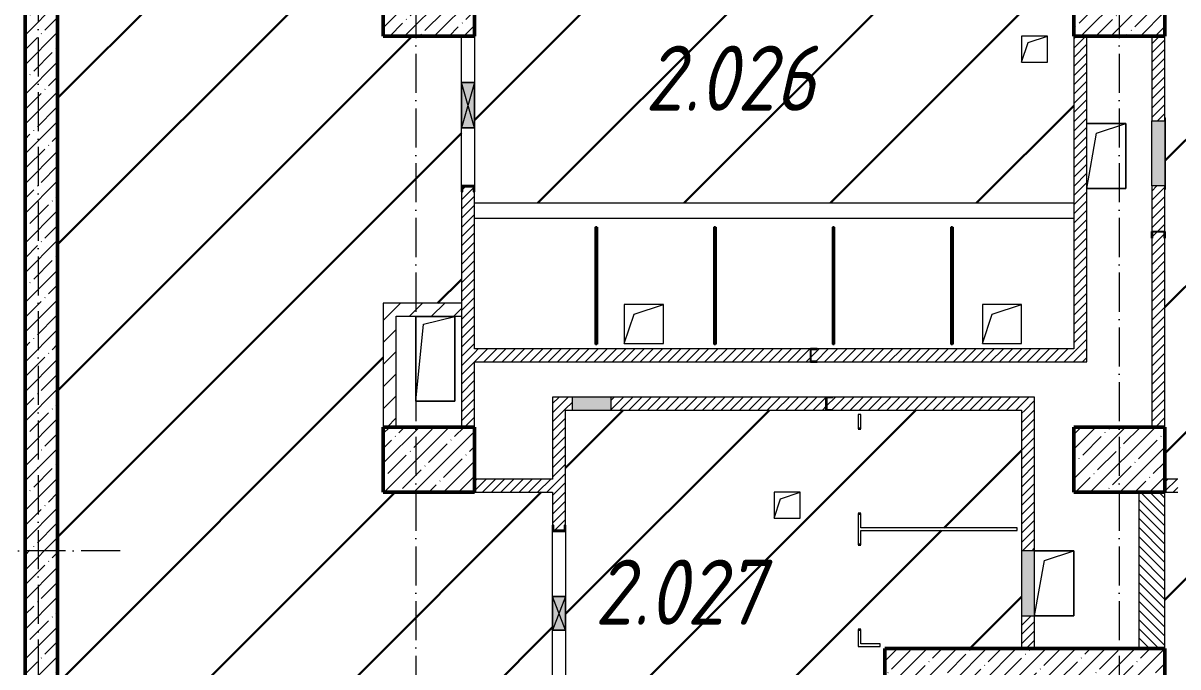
# Model space of a CAD drawing. Header units: millimetres. Extents: x -17017 to 628417, y -109036 to 199237.
# Drawn here: x 591303 to 600168, y 148824 to 153765 of the extents above; entities that cross this region are included whole.
import ezdxf

# ---------------------------------------------------------------- set-up
doc = ezdxf.new("R2010")
doc.units = ezdxf.units.MM
doc.linetypes.add('50_200_ШТРИХ_1Т_ш5_п1_п1_', pattern=[700, 500, -100, 0, -100])
for name, color, linetype, lineweight in [('3.1) ЖБ окна 1.2 м', 102, 'Continuous', 30), ('A-DETL-GENF-OTLN', 7, 'Continuous', 9), ('A-DOOR-OPNG-MCUT', 7, 'Continuous', 35), ('A-FLOR-____-OTLN', 7, 'Continuous', 9), ('A-GENM-____-MCUT', 7, 'Continuous', 25), ('A-GENM-____-OTLN', 7, 'Continuous', 9), ('A-GENM-____-OTLN-1', 7, 'Continuous', 25), ('A-GLAZ-____-OTLN', 7, 'Continuous', 9), ('A-WALL-____-MCUT', 7, 'Continuous', 13), ('A-WALL-____-MCUT-2', 7, 'Continuous', 50), ('A-WALL-____-OTLN', 7, 'Continuous', 9), ('A-WALL-____-PATT-1', 7, 'Continuous', 9), ('A-WALL-FNSH-MCUT-1', 7, 'Continuous', 9), ('I-WALL-____-OTLN', 7, 'Continuous', 9), ('S-COLS-____-MCUT', 7, 'Continuous', 50), ('S-COLS-____-OTLN', 7, 'Continuous', 9), ('S-GRID-____-OTLN-1', 7, '50_200_ШТРИХ_1Т_ш5_п1_п1_', 9), ('Марки помещений', 7, 'Continuous', 9), ('стяжа', 7, 'Continuous', 30)]:
    doc.layers.add(name, color=color, linetype=linetype, lineweight=lineweight)
doc.layers.add('A-DOOR-____-OTLN-1', color=7, linetype='Continuous', lineweight=9, true_color=0xffffff)
doc.layers.add('A-GLAZ-____-OTLN-1', color=7, linetype='Continuous', lineweight=9, true_color=0xc0c0c0)
doc.styles.add('ISOCPEUR_I_2', font='isocpeui.ttf', dxfattribs={"width": 0.85, "height": 2.3})
pattern_1 = [(45, (516567.8, 90784.41), (-35.35534, 35.35534), [])]
pattern_2 = [(45, (473308.1, 27070.75), (-561.266, 561.266), [])]
pattern_3 = [(45, (516567.8, 90784.41), (-114.04925, 114.04925), []), (45, (516681.85, 90784.41), (-114.04925, 114.04925), [201.612, -40.322, 3.353, -36.97])]
pattern_4 = [(45, (516567.8, 90784.41), (-84.85281, 84.85281), [])]

# ---------------------------------------------------------------- blocks, each defined once
blk = doc.blocks.new('DOR_ДУ_распашная__1Ст_Прямоугольная_ШЕР - Вн_650х2100h_Кабинки С_у-17949503-АР1_План отверстий 2 этажа в осях 1-64_Ю-ЯЯ')
at = {"layer": 'A-DOOR-OPNG-MCUT'}
for p, q in [((-325, 10), (-325, -10)), ((325, -10), (325, 10))]:
    blk.add_line(p, q, dxfattribs=at)
blk = doc.blocks.new('BSC_Колонна _Прямоугольная - 500х700-V106-АР1_План отверстий 2 этажа в осях 1-64_Ю-ЯЯ')
at = {"layer": 'S-COLS-____-OTLN'}
h = blk.add_hatch(dxfattribs=at)
h.set_pattern_fill('FP_119', color=256, style=0, pattern_type=2)
h.set_pattern_definition([(315, (-63131.04, 77850), (114.04925, 114.04925), []), (315, (-63131.04, 77735.95), (114.04925, 114.04925), [201.613, -40.323, 3.353, -36.97])])
h.paths.add_polyline_path([(-250, 350), (-250, -350), (250, -350), (250, 350)], flags=0)
at = {"layer": 'S-COLS-____-MCUT'}
for p, q in [((250, 350), (-250, 350)), ((-250, 350), (-250, -350)), ((250, -350), (250, 350)), ((-250, -350), (250, -350))]:
    blk.add_line(p, q, dxfattribs=at)
blk = doc.blocks.new('BSC_Колонна _Прямоугольная - 500х700-V107-АР1_План отверстий 2 этажа в осях 1-64_Ю-ЯЯ')
at = {"layer": 'S-COLS-____-OTLN'}
h = blk.add_hatch(dxfattribs=at)
h.set_pattern_fill('FP_120', color=256, style=0, pattern_type=2)
h.set_pattern_definition([(315, (-63131.04, 83150), (114.04925, 114.04925), []), (315, (-63131.04, 83035.95), (114.04925, 114.04925), [201.613, -40.323, 3.353, -36.97])])
h.paths.add_polyline_path([(-250, 350), (-250, -350), (250, -350), (250, 350)], flags=0)
at = {"layer": 'S-COLS-____-MCUT'}
for p, q in [((250, 350), (-250, 350)), ((-250, 350), (-250, -350)), ((250, -350), (250, 350)), ((-250, -350), (250, -350))]:
    blk.add_line(p, q, dxfattribs=at)
blk = doc.blocks.new('BSC_Колонна _Прямоугольная - 500х700-V126-АР1_План отверстий 2 этажа в осях 1-64_Ю-ЯЯ')
at = {"layer": 'S-COLS-____-OTLN'}
h = blk.add_hatch(dxfattribs=at)
h.set_pattern_fill('FP_139', color=256, style=0, pattern_type=2)
h.set_pattern_definition([(315, (-59631.04, 77850), (114.04925, 114.04925), []), (315, (-59631.04, 77735.95), (114.04925, 114.04925), [201.613, -40.323, 3.353, -36.97])])
h.paths.add_polyline_path([(-250, 350), (-250, -350), (250, -350), (250, 350)], flags=0)
at = {"layer": 'S-COLS-____-MCUT'}
for p, q in [((250, 350), (-250, 350)), ((-250, 350), (-250, -350)), ((250, -350), (250, 350)), ((-250, -350), (250, -350))]:
    blk.add_line(p, q, dxfattribs=at)
blk = doc.blocks.new('BSC_Колонна _Прямоугольная - 500х700-V127-АР1_План отверстий 2 этажа в осях 1-64_Ю-ЯЯ')
at = {"layer": 'S-COLS-____-OTLN'}
h = blk.add_hatch(dxfattribs=at)
h.set_pattern_fill('FP_140', color=256, style=0, pattern_type=2)
h.set_pattern_definition([(315, (-59631.04, 83150), (114.04925, 114.04925), []), (315, (-59631.04, 83035.95), (114.04925, 114.04925), [201.613, -40.323, 3.353, -36.97])])
h.paths.add_polyline_path([(-250, 350), (-250, -350), (250, -350), (250, 350)], flags=0)
at = {"layer": 'S-COLS-____-MCUT'}
for p, q in [((250, 350), (-250, 350)), ((-250, 350), (-250, -350)), ((250, -350), (250, 350)), ((-250, -350), (250, -350))]:
    blk.add_line(p, q, dxfattribs=at)
blk = doc.blocks.new('154_Стойка_СКБ_Швеллер - СМ-2180_100-28278414-АР1_План отверстий 2 этажа в осях 1-64_Ю-ЯЯ')
at = {"layer": 'A-GENM-____-MCUT'}
for p, q in [((171, 50), (125, 50)), ((125, 50), (125, -50)), ((129.5, 42.4), (171, 42.4)), ((129.5, -42.4), (129.5, 42.4)), ((171, 42.4), (171, 50)), ((125, -50), (171, -50)), ((171, -42.4), (129.5, -42.4)), ((171, -50), (171, -42.4))]:
    blk.add_line(p, q, dxfattribs=at)
blk = doc.blocks.new('154_Фахверк_СКБ_Швеллер - Тип_100_3960-28333271-АР1_План отверстий 2 этажа в осях 1-64_Ю-ЯЯ')
at = {"layer": 'A-GENM-____-MCUT'}
for p, q in [((125, 50), (175, 50)), ((125, -50), (125, 50)), ((128, 47), (128, -47)), ((175, 47), (128, 47)), ((175, 50), (175, 47)), ((175, -50), (125, -50)), ((128, -47), (175, -47)), ((175, -47), (175, -50))]:
    blk.add_line(p, q, dxfattribs=at)
blk = doc.blocks.new('154_Фахверк_СКБ_Швеллер - Тип_100_3960-28331862-АР1_План отверстий 2 этажа в осях 1-64_Ю-ЯЯ')
at = {"layer": 'A-GENM-____-MCUT'}
for p, q in [((175, 50), (125, 50)), ((125, 50), (125, -50)), ((128, 47), (175, 47)), ((128, -47), (128, 47)), ((175, 47), (175, 50)), ((125, -50), (175, -50)), ((175, -47), (128, -47)), ((175, -50), (175, -47))]:
    blk.add_line(p, q, dxfattribs=at)
blk = doc.blocks.new('131_Панель боковая - 900х1500-29281255-АР1_План отверстий 2 этажа в осях 1-64_Ю-ЯЯ')
at = {"layer": 'A-GENM-____-MCUT'}
for p, q in [((450, 5), (-450, 5)), ((-450, 5), (-450, -5)), ((450, -5), (450, 5)), ((-450, -5), (450, -5))]:
    blk.add_line(p, q, dxfattribs=at)
at = {"layer": 'A-GENM-____-OTLN'}
for p, q in [((-450, 10), (450, 10)), ((-450, 5), (-450, 10)), ((450, 10), (450, 5)), ((-450, -10), (-450, -5)), ((-450, -10), (450, -10)), ((450, -5), (450, -10))]:
    blk.add_line(p, q, dxfattribs=at)
blk = doc.blocks.new('AR_Отверстие Ниша - Лючок-32401897-АР1_План отверстий 2 этажа в осях 1-64_Ю-ЯЯ')
at = {"layer": 'A-GLAZ-____-OTLN'}
blk.add_hatch(color=256, dxfattribs=at).paths.add_polyline_path([(250, -50), (250, 50), (-250, 50), (-250, -50), (-158, -50)], flags=0)
for p, q in [((250, 50), (-250, 50)), ((-250, 50), (-250, -50)), ((250, -50), (250, 50)), ((-250, -50), (250, -50))]:
    blk.add_line(p, q, dxfattribs=at)
blk = doc.blocks.new('AR_Отверстие Ниша - Лючок-32401869-АР1_План отверстий 2 этажа в осях 1-64_Ю-ЯЯ')
at = {"layer": 'A-GLAZ-____-OTLN'}
blk.add_hatch(color=256, dxfattribs=at).paths.add_polyline_path([(250, 50), (-250, 50), (-250, -50), (250, -50)], flags=0)
for p, q in [((-250, 50), (250, 50)), ((-250, -50), (-250, 50)), ((250, 50), (250, -50)), ((250, -50), (-250, -50))]:
    blk.add_line(p, q, dxfattribs=at)
blk = doc.blocks.new('Л_Общий_Лючок - Лючок-29741473-АР1_План отверстий 2 этажа в осях 1-64_Ю-ЯЯ')
at = {"layer": 'A-GLAZ-____-OTLN-1'}
blk.add_hatch(color=256, dxfattribs=at).paths.add_polyline_path([(-24, -6), (524, -6), (524, 0), (-24, 0)], flags=0)
at = {"layer": 'A-GLAZ-____-OTLN'}
for p, q in [((-24, 0), (-24, -6)), ((524, 0), (524, -6)), ((-24, -6), (524, -6))]:
    blk.add_line(p, q, dxfattribs=at)
blk = doc.blocks.new('AR_Отверстие Ниша - Лючок-32401924-АР1_План отверстий 2 этажа в осях 1-64_Ю-ЯЯ')
at = {"layer": 'A-GLAZ-____-OTLN'}
blk.add_hatch(color=256, dxfattribs=at).paths.add_polyline_path([(150, -50), (150, 50), (-150, 50), (-150, -50)], flags=0)
for p, q in [((150, 50), (-150, 50)), ((-150, 50), (-150, -50)), ((150, -50), (150, 50)), ((-150, -50), (150, -50))]:
    blk.add_line(p, q, dxfattribs=at)
blk = doc.blocks.new('AR_Отверстие прямоугольное _в плите_ - AR_Отверстие прямоугольное _в плите_-30459333-АР1_План отверстий 2 этажа в осях 1-64_Ю-ЯЯ')
at = {"layer": 'A-GENM-____-OTLN'}
for p, q in [((150, 250), (-150, 250)), ((-75, 175), (150, 250)), ((150, -250), (150, 250)), ((-150, -250), (-75, 175)), ((-150, -250), (150, -250))]:
    blk.add_line(p, q, dxfattribs=at)
blk = doc.blocks.new('AR_Отверстие прямоугольное _в плите_ - AR_Отверстие прямоугольное _в плите_-30459207-АР1_План отверстий 2 этажа в осях 1-64_Ю-ЯЯ')
at = {"layer": 'A-GENM-____-OTLN'}
for p, q in [((100, 100), (-100, 100)), ((-100, 100), (-100, -100)), ((-50, 50), (100, 100)), ((100, -100), (100, 100)), ((-100, -100), (-50, 50)), ((-100, -100), (100, -100))]:
    blk.add_line(p, q, dxfattribs=at)
blk = doc.blocks.new('AR_Отверстие прямоугольное _в плите_ - AR_Отверстие прямоугольное _в плите_-30459341-АР1_План отверстий 2 этажа в осях 1-64_Ю-ЯЯ')
at = {"layer": 'A-GENM-____-OTLN'}
for p, q in [((150, 150), (-150, 150)), ((-150, 150), (-150, -150)), ((-75, 75), (150, 150)), ((150, -150), (150, 150)), ((-150, -150), (-75, 75)), ((-150, -150), (150, -150))]:
    blk.add_line(p, q, dxfattribs=at)
blk = doc.blocks.new('AR_Отверстие прямоугольное _в плите_ - AR_Отверстие прямоугольное _в плите_-30552792-АР1_План отверстий 2 этажа в осях 1-64_Ю-ЯЯ')
at = {"layer": 'A-GENM-____-OTLN'}
for p, q in [((150, 325), (-150, 325)), ((-150, 325), (-150, -325)), ((-90, 265), (150, 325)), ((150, -325), (150, 325)), ((-150, -325), (-90, 265)), ((-150, -325), (150, -325))]:
    blk.add_line(p, q, dxfattribs=at)
blk = doc.blocks.new('AR_Отверстие прямоугольное _в стене__БезПР - AR_Отверстие прямоугольное _в стене__БезПР-36789340-АР1_План отверстий 2 этажа в осях 1-64_Ю-ЯЯ')
at = {"layer": 'A-GLAZ-____-OTLN'}
blk.add_hatch(color=256, dxfattribs=at).paths.add_polyline_path([(175, -50), (175, 50), (-175, 50), (-175, -50)], flags=0)
at = {"layer": 'A-DETL-GENF-OTLN'}
for p, q in [((-175, -50), (-175, 50)), ((-175, 50), (175, 50)), ((175, 50), (-175, -50)), ((-175, 50), (175, -50)), ((175, 50), (-175, 50)), ((-175, 50), (-175, -50)), ((175, 50), (175, -50)), ((175, -50), (175, 50)), ((175, -50), (-175, -50)), ((-175, -50), (175, -50))]:
    blk.add_line(p, q, dxfattribs=at)
at = {"layer": 'A-GLAZ-____-OTLN'}
blk.add_line((175, 50), (-175, 50), dxfattribs=at)
blk = doc.blocks.new('AR_Отверстие прямоугольное _в стене__БезПР - AR_Отверстие прямоугольное _в стене__БезПР-36789349-АР1_План отверстий 2 этажа в осях 1-64_Ю-ЯЯ')
at = {"layer": 'A-GLAZ-____-OTLN'}
blk.add_hatch(color=256, dxfattribs=at).paths.add_polyline_path([(130, 50), (-130, 50), (-130, -50), (130, -50)], flags=0)
at = {"layer": 'A-DETL-GENF-OTLN'}
for p, q in [((-130, -50), (-130, 50)), ((-130, 50), (130, 50)), ((130, 50), (-130, -50)), ((-130, 50), (130, -50)), ((130, 50), (-130, 50)), ((-130, 50), (-130, -50)), ((130, 50), (130, -50)), ((130, -50), (130, 50)), ((130, -50), (-130, -50)), ((-130, -50), (130, -50))]:
    blk.add_line(p, q, dxfattribs=at)
at = {"layer": 'A-GLAZ-____-OTLN'}
blk.add_line((130, 50), (-130, 50), dxfattribs=at)
blk = doc.blocks.new('2этаж')
at = {"layer": 'S-GRID-____-OTLN-1', "color": 251, "ltscale": 0.6, "true_color": 0x636466}
for p, q in [((62158.3, 549908.8), (62158.3, 498997)), ((67558.3, 549908.8), (67558.3, 498997)), ((59258.3, 549613.9), (59258.3, 499306.9)), ((59888.4, 517947), (-20260.4, 517947))]:
    blk.add_line(p, q, dxfattribs=at)

msp = doc.modelspace()

# ---------------------------------------------------------------- hatches: boundary and pattern name
at = {"layer": 'A-WALL-____-PATT-1'}
h = msp.add_hatch(dxfattribs=at)
h.set_pattern_fill('FP_13', color=256, style=0, pattern_type=2)
h.set_pattern_definition(pattern_3)
h.paths.add_polyline_path([(591317.8, 145915.5), (591567.8, 145915.5), (591567.8, 153965.5), (591317.8, 153965.5), (591317.8, 146394.6)], flags=0)
h = msp.add_hatch(dxfattribs=at)
h.set_pattern_fill('FP_5', color=256, style=0, pattern_type=2)
h.set_pattern_definition(pattern_1)
h.paths.add_polyline_path([(599367.8, 151165.5), (599467.8, 151165.5), (599467.8, 153665.5), (599367.8, 153665.5), (599367.8, 151237.8)], flags=0)
h = msp.add_hatch(dxfattribs=at)
h.set_pattern_fill('FP_5', color=256, style=0, pattern_type=2)
h.set_pattern_definition(pattern_1)
h.paths.add_polyline_path([(599967.8, 150665.5), (600067.8, 150665.5), (600067.8, 152115.5), (600064.8, 152115.5), (600064.8, 152162.5), (599970.8, 152162.5), (599970.8, 152115.5), (599967.8, 152115.5), (599967.8, 151237.8)], flags=0)
h.paths.add_polyline_path([(600064.8, 152165.5), (600067.8, 152165.5), (600067.8, 152515.5), (599967.8, 152515.5), (599967.8, 152165.5), (599971, 152165.5)], flags=0)
h.paths.add_polyline_path([(599967.8, 153015.5), (600067.8, 153015.5), (600067.8, 153665.5), (599967.8, 153665.5)], flags=0)
h = msp.add_hatch(dxfattribs=at)
h.set_pattern_fill('FP_5', color=256, style=0, pattern_type=2)
h.set_pattern_definition(pattern_1)
h.paths.add_polyline_path([(594767.8, 150665.5), (594767.8, 152469.5), (594760.2, 152469.5), (594760.2, 152511), (594675.4, 152511), (594675.4, 152469.5), (594667.8, 152469.5), (594667.8, 150665.5)], flags=0)
h = msp.add_hatch(dxfattribs=at)
h.set_pattern_fill('FP_4', color=256, style=0, pattern_type=2)
h.set_pattern_definition(pattern_4)
h.paths.add_polyline_path([(594167.8, 150665.5), (594167.8, 151615.5), (594067.8, 151615.5), (594067.8, 150665.5)], flags=0)
h = msp.add_hatch(dxfattribs=at)
h.set_pattern_fill('FP_4', color=256, style=0, pattern_type=2)
h.set_pattern_definition(pattern_4)
h.paths.add_polyline_path([(594167.8, 151515.5), (594667.8, 151515.5), (594667.8, 151615.5), (594167.8, 151615.5)], flags=0)
h = msp.add_hatch(dxfattribs=at)
h.set_pattern_fill('FP_5', color=256, style=0, pattern_type=2)
h.set_pattern_definition(pattern_1)
h.paths.add_polyline_path([(599367.8, 151165.5), (599367.8, 151265.5), (597397.8, 151265.5), (597397.8, 151262.5), (597350.8, 151262.5), (597350.8, 151168.5), (597397.8, 151168.5), (597397.8, 151165.5), (597857.6, 151165.5)], flags=0)
h.paths.add_polyline_path([(597347.8, 151165.5), (597347.8, 151265.5), (594767.8, 151265.5), (594767.8, 151165.5), (596090.1, 151165.5)], flags=0)
h = msp.add_hatch(dxfattribs=at)
h.set_pattern_fill('FP_5', color=256, style=0, pattern_type=2)
h.set_pattern_definition(pattern_1)
h.paths.add_polyline_path([(595467.8, 146165.5), (595467.8, 147715.5), (595367.8, 147715.5), (595367.8, 146165.5)], flags=0)
h.paths.add_polyline_path([(595375.4, 148165.5), (595467.8, 148165.5), (595467.8, 148669.5), (595460.2, 148669.5), (595460.2, 148711), (595375.4, 148711), (595375.4, 148669.5), (595367.8, 148669.5), (595367.8, 148165.5)], flags=0)
h.paths.add_polyline_path([(595375.4, 149870), (595460.2, 149870), (595460.2, 149911.5), (595467.8, 149911.5), (595467.8, 150895.5), (595367.8, 150895.5), (595367.8, 149911.5), (595375.4, 149911.5)], flags=0)
h = msp.add_hatch(dxfattribs=at)
h.set_pattern_fill('FP_5', color=256, style=0, pattern_type=2)
h.set_pattern_definition(pattern_1)
h.paths.add_polyline_path([(599067.8, 150795.5), (599067.8, 150895.5), (597517.8, 150895.5), (597517.8, 150892.5), (597470.8, 150892.5), (597470.8, 150798.5), (597517.8, 150798.5), (597517.8, 150795.5), (598967.8, 150795.5)], flags=0)
h.paths.add_polyline_path([(597467.8, 150795.5), (597467.8, 150895.5), (595817.8, 150895.5), (595817.8, 150795.5), (596090.1, 150795.5)], flags=0)
h.paths.add_polyline_path([(595517.8, 150795.5), (595517.8, 150895.5), (595467.8, 150895.5), (595467.8, 150795.5)], flags=0)
h = msp.add_hatch(dxfattribs=at)
h.set_pattern_fill('FP_5', color=256, style=0, pattern_type=2)
h.set_pattern_definition(pattern_1)
h.paths.add_polyline_path([(598967.8, 148965.5), (599067.8, 148965.5), (599067.8, 149215.5), (598967.8, 149215.5)], flags=0)
h.paths.add_polyline_path([(598967.8, 149715.5), (599067.8, 149715.5), (599067.8, 150795.5), (598967.8, 150795.5)], flags=0)
h = msp.add_hatch(dxfattribs=at)
h.set_pattern_fill('FP_5', color=256, style=0, pattern_type=2)
h.set_pattern_definition(pattern_1)
h.paths.add_polyline_path([(595367.8, 150165.5), (595367.8, 150265.5), (594767.8, 150265.5), (594767.8, 150165.5)], flags=0)
h = msp.add_hatch(dxfattribs=at)
h.set_pattern_fill('FP_5', color=256, style=0, pattern_type=2)
h.set_pattern_definition(pattern_1)
h.paths.add_polyline_path([(602463.8, 150165.5), (602617.8, 150165.5), (602617.8, 150265.5), (602463.8, 150265.5), (602463.8, 150257.9), (602422.3, 150257.9), (602422.3, 150173.1), (602463.8, 150173.1)], flags=0)
h.paths.add_polyline_path([(600467.8, 150165.5), (601221.8, 150165.5), (601221.8, 150173.1), (601263.3, 150173.1), (601263.3, 150257.9), (601221.8, 150257.9), (601221.8, 150265.5), (600467.8, 150265.5), (600467.8, 150173.1)], flags=0)
h.paths.add_polyline_path([(600167.8, 150165.5), (600167.8, 150265.5), (600067.8, 150265.5), (600067.8, 150165.5)], flags=0)
h = msp.add_hatch(dxfattribs=at)
h.set_pattern_fill('FP_6', color=256, style=0, pattern_type=2)
h.set_pattern_definition([(135, (516567.8, 90784.41), (-35.35534, -35.35534), [])])
h.paths.add_polyline_path([(600067.8, 148965.5), (600067.8, 150165.5), (599867.8, 150165.5), (599867.8, 148965.5)], flags=0)
h = msp.add_hatch(dxfattribs=at)
h.set_pattern_fill('FP_13', color=256, style=0, pattern_type=2)
h.set_pattern_definition(pattern_3)
h.paths.add_polyline_path([(597917.8, 146215.5), (598167.8, 146215.5), (598167.8, 148965.5), (597917.8, 148965.5), (597917.8, 148009)], flags=0)
h = msp.add_hatch(dxfattribs=at)
h.set_pattern_fill('FP_13', color=256, style=0, pattern_type=2)
h.set_pattern_definition(pattern_3)
h.paths.add_polyline_path([(600067.8, 148715.5), (600067.8, 148965.5), (598167.8, 148965.5), (598167.8, 148715.5), (599625.1, 148715.5)], flags=0)
at = {"layer": 'стяжа'}
h = msp.add_hatch(dxfattribs=at)
h.set_pattern_fill('ANSI31', color=5, scale=250)
h.set_pattern_definition(pattern_2)
h.paths.add_polyline_path([(594667.8, 152960.5), (594667.8, 153310.5), (594667.8, 153665.5), (594067.8, 153665.5), (594067.8, 154165.5), (594167.8, 154165.5), (594167.8, 154865.5), (591577.8, 154865.5), (591577.8, 153965.5), (591567.8, 153965.5), (591567.8, 146165.5), (591792.8, 146165.5), (591792.8, 146171.5), (591867.8, 146171.5), (591873.8, 146171.5), (591942.8, 146171.5), (592017.8, 146165.5), (592717.8, 146165.5), (592942.8, 146165.5), (592942.8, 146171.5), (593011.8, 146171.5), (593017.8, 146171.5), (593092.8, 146171.5), (593217.8, 146165.5), (593917.8, 146165.5), (594067.8, 146165.5), (594067.8, 146465.5), (594567.8, 146465.5), (594567.8, 146165.5), (595367.8, 146165.5), (595367.8, 147715.5), (595367.8, 148165.5), (595367.8, 148669.5), (595367.8, 148715.5), (595367.8, 149105.5), (595367.8, 149365.5), (595367.8, 149865.5), (595367.8, 149911.5), (595367.8, 150165.5), (594767.8, 150165.5), (594067.8, 150165.5), (594067.8, 150665.5), (594067.8, 151615.5), (594667.8, 151615.5), (594667.8, 152469.5), (594667.8, 152515.5)])
h.paths.add_polyline_path([(599367.8, 153665.5), (599367.8, 154165.5), (599367.8, 154865.5), (598792.8, 154865.5), (598167.8, 154865.5), (597067.8, 154865.5), (596542.8, 154865.5), (596542.8, 154859.5), (596467.8, 154859.5), (594967.8, 154865.5), (594767.8, 154865.5), (594767.8, 154165.5), (594767.8, 153665.5), (594767.8, 153310.5), (594767.8, 152960.5), (594767.8, 152515.5), (594767.8, 152469.5), (594767.8, 152385.5), (599367.8, 152385.5)])
h.paths.add_polyline_path([(598967.8, 153465.5), (598967.8, 153665.5), (599167.8, 153665.5), (599167.8, 153465.5)], flags=16)
h.paths.add_polyline_path([(598967.8, 149715.5), (598967.8, 150795.5), (597517.8, 150795.5), (597467.8, 150795.5), (595817.8, 150795.5), (595517.8, 150795.5), (595467.8, 150795.5), (595467.8, 149911.5), (595467.8, 149865.5), (595467.8, 149365.5), (595467.8, 149105.5), (595467.8, 148715.5), (595467.8, 148669.5), (595467.8, 148265.5), (597017.8, 148265.5), (597017.8, 148690.5), (597117.8, 148690.5), (597117.8, 148265.5), (597917.8, 148265.5), (597917.8, 148965.5), (598967.8, 148965.5), (598967.8, 149215.5)])
h.paths.add_polyline_path([(597067.8, 149965.1), (597067.8, 150165.1), (597267.8, 150165.1), (597267.8, 149965.1)], flags=16)
h.paths.add_polyline_path([(597712.8, 149110.5), (597732.8, 149110.5), (597732.8, 149000.5), (597882.8, 149000.5), (597882.8, 148980.5), (597712.8, 148980.5)], flags=16)
h.paths.add_polyline_path([(597712.8, 149760.5), (597712.8, 150000.5), (597732.8, 150000.5), (597732.8, 149890.5), (598932.8, 149890.5), (598932.8, 149870.5), (597732.8, 149870.5), (597732.8, 149760.5)], flags=16)
h.paths.add_polyline_path([(597712.8, 150650.5), (597712.8, 150760.5), (597732.8, 150760.5), (597732.8, 150650.5)], flags=16)
h.paths.add_polyline_path([(597567.8, 147415.5), (597567.8, 148165.5), (597117.8, 148165.5), (597117.8, 147390.5), (597017.8, 147390.5), (597017.8, 148165.5), (595467.8, 148165.5), (595467.8, 147715.5), (595467.8, 146165.5), (595692.8, 146165.5), (595692.8, 146171.5), (595767.8, 146171.5), (595773.8, 146171.5), (595842.8, 146171.5), (596692.8, 146165.9), (596692.8, 146171.5), (596761.8, 146171.5), (596767.8, 146171.5), (596842.8, 146171.5), (597177.8, 146165.5), (597527.8, 146165.5), (597567.8, 146165.5), (597567.8, 146915.5)])
h = msp.add_hatch(dxfattribs=at)
h.set_pattern_fill('ANSI31', color=5, scale=250)
h.set_pattern_definition(pattern_2)
h.paths.add_polyline_path([(605617.8, 148065.5), (605611.8, 148065.5), (605611.8, 148140.5), (605617.8, 150165.5), (605117.8, 150165.5), (605117.8, 150565.5), (603963.8, 150565.5), (603917.8, 150565.5), (602917.8, 150565.5), (602871.8, 150565.5), (602717.8, 150565.5), (602717.8, 148215.5), (602717.8, 148165.5), (602717.8, 146165.5), (602842.8, 146165.5), (602842.8, 146171.5), (602917.8, 146171.5), (602923.8, 146171.5), (602992.8, 146171.5), (603227.8, 146165.5), (603677.8, 146165.5), (604067.8, 146165.5), (604117.8, 146165.5), (604232.8, 146165.5), (604432.8, 146165.5), (605317.8, 146165.5), (605317.8, 146465.5), (605617.8, 146465.5), (605617.8, 146790.5), (605611.8, 146790.5), (605611.8, 146865.5)])
h.paths.add_polyline_path([(602617.8, 150165.5), (602463.8, 150165.5), (602417.8, 150165.5), (601267.8, 150165.5), (601221.8, 150165.5), (600467.8, 150165.5), (600167.8, 150165.5), (600067.8, 150165.5), (600067.8, 148965.5), (600067.8, 148715.5), (600067.8, 146465.5), (600067.8, 146165.5), (600167.8, 146165.5), (600467.8, 146165.5), (601192.8, 146165.5), (601192.8, 146171.5), (601267.8, 146171.5), (601273.8, 146171.5), (601342.8, 146171.5), (601577.8, 146165.5), (602027.8, 146165.5), (602342.8, 146165.5), (602342.8, 146171.5), (602411.8, 146171.5), (602417.8, 146171.5), (602492.8, 146171.5), (602617.8, 146169.3), (602617.8, 148165.5), (602617.8, 148215.5)])
h.paths.add_polyline_path([(602617.8, 154065.5), (602417.8, 154065.5), (601917.8, 154065.5), (600067.8, 154065.5), (600067.8, 153665.5), (600067.8, 153039.5), (600073.8, 153039.5), (600073.8, 152491.5), (600067.8, 152165.5), (600067.8, 152115.5), (600067.8, 150665.5), (600067.8, 150265.5), (600167.8, 150265.5), (600467.8, 150265.5), (601221.8, 150265.5), (601267.8, 150265.5), (602417.8, 150265.5), (602463.8, 150265.5), (602617.8, 150265.5), (602617.8, 151885.5), (602617.8, 152145.5), (602617.8, 152365.5), (602617.8, 152415.5)])
h.paths.add_polyline_path([(602092.8, 153465.5), (602092.8, 153665.5), (602292.8, 153665.5), (602292.8, 153465.5)], flags=16)
h.paths.add_polyline_path([(605617.8, 153665.5), (605117.8, 153665.5), (605117.8, 154065.5), (602717.8, 154065.5), (602717.8, 152415.5), (602717.8, 152365.5), (602717.8, 152145.5), (602717.8, 151885.5), (602717.8, 150665.5), (602871.8, 150665.5), (602917.8, 150665.5), (603917.8, 150665.5), (603963.8, 150665.5), (605117.8, 150665.5), (605117.8, 151045.5), (605117.8, 151545.5), (605117.8, 152215.5), (605617.8, 152215.5)])
h.paths.add_polyline_path([(605267.8, 152265.2), (605267.8, 152465.2), (605467.8, 152465.2), (605467.8, 152265.2)], flags=16)

# ---------------------------------------------------------------- linework, layer by layer
at = {"layer": 'A-FLOR-____-OTLN'}
for p, q in [((599467.8, 152995.5), (599767.8, 152995.5)), ((599767.8, 152995.5), (599767.8, 152495.5)), ((599767.8, 152495.5), (599467.8, 152495.5)), ((594317.8, 151514.1), (594617.8, 151514.1)), ((594317.8, 150864.1), (594317.8, 151514.1)), ((594617.8, 151514.1), (594617.8, 150864.1)), ((594617.8, 150864.1), (594317.8, 150864.1)), ((599067.8, 149715.1), (599367.8, 149715.1)), ((599367.8, 149715.1), (599367.8, 149215.1)), ((599367.8, 149215.1), (599067.8, 149215.1))]:
    msp.add_line(p, q, dxfattribs=at)
at = {"layer": 'A-WALL-____-MCUT'}
for p, q in [((599867.8, 150165.5), (599867.8, 148965.5)), ((600067.8, 148965.5), (600067.8, 150165.5))]:
    msp.add_line(p, q, dxfattribs=at)
at = {"layer": 'A-WALL-____-MCUT-2'}
for p, q in [((591317.8, 153965.5), (591317.8, 145915.5)), ((591567.8, 145915.5), (591567.8, 153965.5)), ((597917.8, 148965.5), (597917.8, 146215.5)), ((600067.8, 148965.5), (597917.8, 148965.5)), ((600067.8, 148715.5), (600067.8, 148965.5))]:
    msp.add_line(p, q, dxfattribs=at)
at = {"layer": 'A-WALL-____-OTLN'}
for p, q in [((594767.8, 152385.5), (599367.8, 152385.5)), ((599367.8, 152265.5), (594767.8, 152265.5))]:
    msp.add_line(p, q, dxfattribs=at)
at = {"layer": 'A-WALL-FNSH-MCUT-1'}
for p, q in [((599367.8, 153665.5), (599367.8, 151265.5)), ((599467.8, 151165.5), (599467.8, 153665.5)), ((599967.8, 153665.5), (599967.8, 153015.5)), ((600067.8, 153015.5), (600067.8, 153665.5)), ((599967.8, 152515.5), (599967.8, 152165.5)), ((600067.8, 152165.5), (600067.8, 152515.5)), ((594667.8, 152469.5), (594667.8, 150665.5)), ((594767.8, 151265.5), (594767.8, 152469.5)), ((599967.8, 152115.5), (599967.8, 150665.5)), ((600067.8, 150665.5), (600067.8, 152115.5)), ((594067.8, 151615.5), (594067.8, 150665.5)), ((594667.8, 151615.5), (594067.8, 151615.5)), ((594167.8, 150665.5), (594167.8, 151515.5)), ((594167.8, 151515.5), (594667.8, 151515.5)), ((597347.8, 151265.5), (594767.8, 151265.5)), ((599367.8, 151265.5), (597397.8, 151265.5)), ((594767.8, 151165.5), (597347.8, 151165.5)), ((594767.8, 150665.5), (594767.8, 151165.5)), ((597397.8, 151165.5), (599467.8, 151165.5)), ((595367.8, 150895.5), (595367.8, 150265.5)), ((595517.8, 150895.5), (595367.8, 150895.5)), ((597467.8, 150895.5), (595817.8, 150895.5)), ((599067.8, 150895.5), (597517.8, 150895.5)), ((599067.8, 149715.5), (599067.8, 150895.5)), ((595467.8, 150795.5), (595517.8, 150795.5)), ((595467.8, 149911.5), (595467.8, 150795.5)), ((595817.8, 150795.5), (597467.8, 150795.5)), ((597517.8, 150795.5), (598967.8, 150795.5)), ((598967.8, 150795.5), (598967.8, 149715.5)), ((597712.8, 150760.5), (597712.8, 150650.5)), ((597732.8, 150760.5), (597712.8, 150760.5)), ((597732.8, 150650.5), (597732.8, 150760.5)), ((595367.8, 150265.5), (594767.8, 150265.5)), ((600167.8, 150265.5), (600067.8, 150265.5)), ((594767.8, 150165.5), (595367.8, 150165.5)), ((595367.8, 150165.5), (595367.8, 149911.5)), ((600067.8, 150165.5), (600167.8, 150165.5)), ((597712.8, 150000.5), (597712.8, 149760.5)), ((597732.8, 149890.5), (597732.8, 150000.5)), ((598932.8, 149890.5), (597732.8, 149890.5)), ((597732.8, 149760.5), (597732.8, 149870.5)), ((597732.8, 149870.5), (598932.8, 149870.5)), ((598932.8, 149870.5), (598932.8, 149890.5)), ((598967.8, 149215.5), (598967.8, 148965.5)), ((599067.8, 148965.5), (599067.8, 149215.5)), ((597712.8, 149110.5), (597712.8, 148980.5)), ((597732.8, 149000.5), (597732.8, 149110.5)), ((597712.8, 148980.5), (597882.8, 148980.5)), ((597882.8, 149000.5), (597732.8, 149000.5)), ((597882.8, 148980.5), (597882.8, 149000.5))]:
    msp.add_line(p, q, dxfattribs=at)
at = {"layer": 'I-WALL-____-OTLN'}
for p, q in [((594667.8, 153310.5), (594667.8, 153665.5)), ((594767.8, 153665.5), (594767.8, 153310.5)), ((594667.8, 152515.5), (594667.8, 152960.5)), ((594767.8, 152960.5), (594767.8, 152515.5)), ((595367.8, 149365.5), (595367.8, 149865.5)), ((595467.8, 149865.5), (595467.8, 149365.5)), ((595367.8, 148715.5), (595367.8, 149105.5)), ((595467.8, 149105.5), (595467.8, 148715.5))]:
    msp.add_line(p, q, dxfattribs=at)

# ---------------------------------------------------------------- block references
at = {"layer": '3.1) ЖБ окна 1.2 м'}
msp.add_blockref('2этаж', (532159.5, -368231.5), dxfattribs=at)
at = {"layer": 'A-DOOR-____-OTLN-1', "rotation": 89.99999999999966}
for p in [(597722.8, 150325.5), (597722.8, 149435.5)]:
    msp.add_blockref('DOR_ДУ_распашная__1Ст_Прямоугольная_ШЕР - Вн_650х2100h_Кабинки С_у-17949503-АР1_План отверстий 2 этажа в осях 1-64_Ю-ЯЯ', p, dxfattribs=at)
at = {"layer": 'A-GENM-____-OTLN'}
for name, p in [('AR_Отверстие прямоугольное _в плите_ - AR_Отверстие прямоугольное _в плите_-30459207-АР1_План отверстий 2 этажа в осях 1-64_Ю-ЯЯ', (599067.8, 153565.5)), ('AR_Отверстие прямоугольное _в плите_ - AR_Отверстие прямоугольное _в плите_-30459333-АР1_План отверстий 2 этажа в осях 1-64_Ю-ЯЯ', (599617.8, 152745.5)), ('AR_Отверстие прямоугольное _в плите_ - AR_Отверстие прямоугольное _в плите_-30459341-АР1_План отверстий 2 этажа в осях 1-64_Ю-ЯЯ', (596067.8, 151455.6)), ('AR_Отверстие прямоугольное _в плите_ - AR_Отверстие прямоугольное _в плите_-30459341-АР1_План отверстий 2 этажа в осях 1-64_Ю-ЯЯ', (598817.8, 151455.6)), ('AR_Отверстие прямоугольное _в плите_ - AR_Отверстие прямоугольное _в плите_-30552792-АР1_План отверстий 2 этажа в осях 1-64_Ю-ЯЯ', (594467.8, 151189.1)), ('AR_Отверстие прямоугольное _в плите_ - AR_Отверстие прямоугольное _в плите_-30459207-АР1_План отверстий 2 этажа в осях 1-64_Ю-ЯЯ', (597167.8, 150065.1)), ('AR_Отверстие прямоугольное _в плите_ - AR_Отверстие прямоугольное _в плите_-30459333-АР1_План отверстий 2 этажа в осях 1-64_Ю-ЯЯ', (599217.8, 149465.1))]:
    msp.add_blockref(name, p, dxfattribs=at)
at = {"layer": 'A-GENM-____-OTLN', "rotation": 270.0000000000003}
for p in [(595702.8, 151750.5), (596612.8, 151750.5), (597522.8, 151750.5), (598432.8, 151750.5)]:
    msp.add_blockref('131_Панель боковая - 900х1500-29281255-АР1_План отверстий 2 этажа в осях 1-64_Ю-ЯЯ', p, dxfattribs=at)
at = {"layer": 'A-GENM-____-OTLN-1'}
for name, p, rotation in [('154_Стойка_СКБ_Швеллер - СМ-2180_100-28278414-АР1_План отверстий 2 этажа в осях 1-64_Ю-ЯЯ', (594717.8, 152640.5), 269.9999999999999), ('154_Фахверк_СКБ_Швеллер - Тип_100_3960-28333271-АР1_План отверстий 2 этажа в осях 1-64_Ю-ЯЯ', (600017.8, 152290.5), 269.9999999999999), ('154_Стойка_СКБ_Швеллер - СМ-2180_100-28278414-АР1_План отверстий 2 этажа в осях 1-64_Ю-ЯЯ', (595417.8, 149740.5), 89.99999999999987)]:
    msp.add_blockref(name, p, dxfattribs=dict(at, rotation=rotation))
for name, p in [('154_Фахверк_СКБ_Швеллер - Тип_100_3960-28331862-АР1_План отверстий 2 этажа в осях 1-64_Ю-ЯЯ', (597222.8, 151215.5)), ('154_Фахверк_СКБ_Швеллер - Тип_100_3960-28333271-АР1_План отверстий 2 этажа в осях 1-64_Ю-ЯЯ', (597342.8, 150845.5))]:
    msp.add_blockref(name, p, dxfattribs=at)
at = {"layer": 'A-GLAZ-____-OTLN'}
for name, p, rotation in [('AR_Отверстие прямоугольное _в стене__БезПР - AR_Отверстие прямоугольное _в стене__БезПР-36789340-АР1_План отверстий 2 этажа в осях 1-64_Ю-ЯЯ', (594717.8, 153135.5), 269.9999999999999), ('AR_Отверстие Ниша - Лючок-32401869-АР1_План отверстий 2 этажа в осях 1-64_Ю-ЯЯ', (600017.8, 152765.5), 269.9999999999999), ('Л_Общий_Лючок - Лючок-29741473-АР1_План отверстий 2 этажа в осях 1-64_Ю-ЯЯ', (600067.8, 152515.5), 89.9999999999999), ('AR_Отверстие Ниша - Лючок-32401897-АР1_План отверстий 2 этажа в осях 1-64_Ю-ЯЯ', (599017.8, 149465.5), 270.0000000000001), ('AR_Отверстие прямоугольное _в стене__БезПР - AR_Отверстие прямоугольное _в стене__БезПР-36789349-АР1_План отверстий 2 этажа в осях 1-64_Ю-ЯЯ', (595417.8, 149235.5), 269.9999999999999)]:
    msp.add_blockref(name, p, dxfattribs=dict(at, rotation=rotation))
msp.add_blockref('AR_Отверстие Ниша - Лючок-32401924-АР1_План отверстий 2 этажа в осях 1-64_Ю-ЯЯ', (595667.8, 150845.5), dxfattribs=at)
at = {"layer": 'S-COLS-____-OTLN', "rotation": 89.9999999999999}
for name, p in [('BSC_Колонна _Прямоугольная - 500х700-V106-АР1_План отверстий 2 этажа в осях 1-64_Ю-ЯЯ', (594417.8, 153915.5)), ('BSC_Колонна _Прямоугольная - 500х700-V107-АР1_План отверстий 2 этажа в осях 1-64_Ю-ЯЯ', (599717.8, 153915.5)), ('BSC_Колонна _Прямоугольная - 500х700-V126-АР1_План отверстий 2 этажа в осях 1-64_Ю-ЯЯ', (594417.8, 150415.5)), ('BSC_Колонна _Прямоугольная - 500х700-V127-АР1_План отверстий 2 этажа в осях 1-64_Ю-ЯЯ', (599717.8, 150415.5))]:
    msp.add_blockref(name, p, dxfattribs=at)

# ---------------------------------------------------------------- texts
at = {"layer": 'Марки помещений', "char_height": 500, "width": 785.654, "attachment_point": 1, "style": 'ISOCPEUR_I_2'}
for s, insert in [('2.026', (596077.4, 153592.7)), ('2.027', (595690, 149648.1))]:
    msp.add_mtext(s, dxfattribs=dict(at, insert=insert))

doc.saveas('drawing.dxf')
